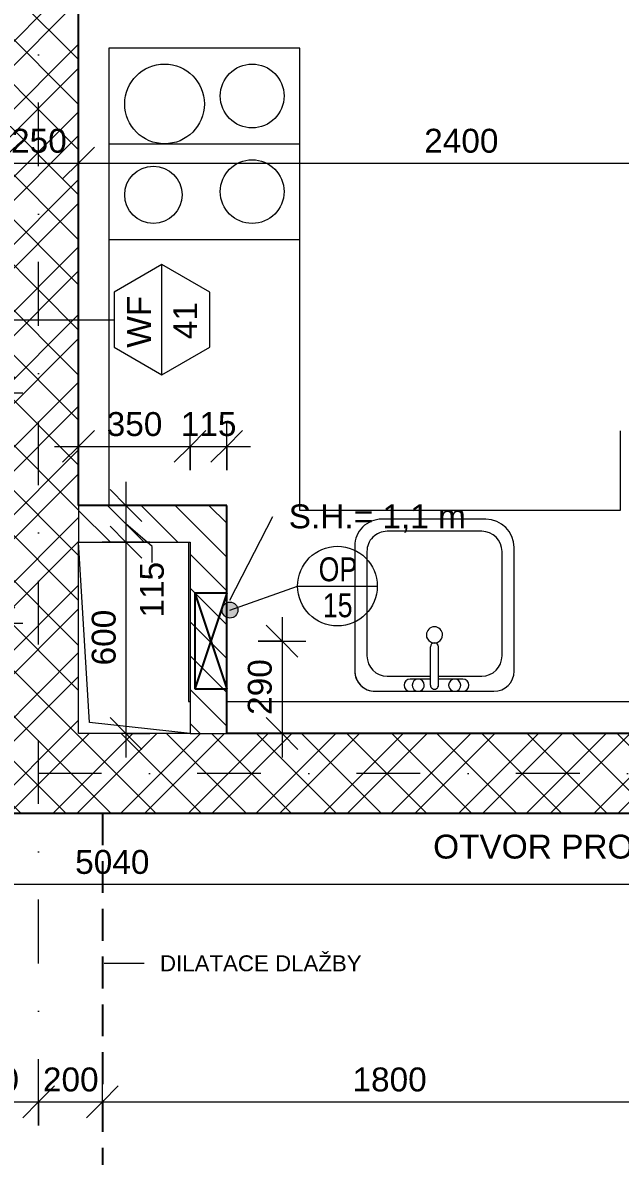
# Model space of a CAD drawing. Header units: millimetres. Extents: x -47720 to -5768, y -7799 to 13087.
# Drawn here: x -36885 to -35010, y -1803 to 1753 of the extents above; entities that cross this region are included whole.
import ezdxf

# ---------------------------------------------------------------- set-up
doc = ezdxf.new("R2010")
doc.units = ezdxf.units.MM
doc.linetypes.add('HA_Dash_3mm-S1mm', pattern=[150, 100, -50])
doc.linetypes.add('HA_DashDot_10mm-S3mm', pattern=[500, 200, -150, 0, -150])
for name, color, linetype, lineweight in [('A-____-____-DIMS', 9, 'Continuous', 5), ('A-____-____-DIMS-50', 9, 'Continuous', 5), ('A-____-____-IDEN', 9, 'Continuous', 9), ('A-DETL-____-HDLN', 9, 'HA_Dash_3mm-S1mm', 25), ('A-DETL-____-OTLN', 9, 'Continuous', 25), ('A-DETL-GENF-OTLN', 9, 'Continuous', 9), ('A-GENM-____-IDEN', 9, 'Continuous', 9), ('A-GENM-____-OTLN', 9, 'Continuous', 9), ('A-WALL-____-IDEN', 9, 'Continuous', 9), ('A-WALL-____-MCUT', 9, 'Continuous', 25), ('A-WALL-____-PATT', 9, 'Continuous', 25), ('G-____-____-TEXT', 9, 'Continuous', 5), ('I-WALL-____-MCUT', 9, 'Continuous', 25), ('P-SANR-FIXT-OTLN', 9, 'Continuous', 9), ('Q-CASE-____-OTLN', 9, 'Continuous', 9), ('Q-SPCQ-____-OTLN', 9, 'Continuous', 9), ('S-GRID-____-OTLN', 9, 'Continuous', 5)]:
    doc.layers.add(name, color=color, linetype=linetype, lineweight=lineweight)
doc.styles.add('Arial_1', font='arial.ttf', dxfattribs={"height": 75})
doc.styles.add('Arial_2', font='arial.ttf', dxfattribs={"width": 0.8, "height": 75})
doc.styles.add('Arial_3', font='arial.ttf', dxfattribs={"height": 50})
doc.dimstyles.new('Inner_Dimensions', dxfattribs={"dimscale": 304.8, "dimtxt": 76.519455, "dimasz": 0.328084, "dimexe": 0.246063, "dimexo": 0.0625, "dimgap": 0.032808, "dimtad": 1, "dimdec": 0, "dimzin": 0, "dimdsep": 46, "dimtxsty": 'Arial_1', "dimblk1": 'OBLIQUE', "dimblk2": 'OBLIQUE', "dimsah": 1, "dimcen": 0.09, "dimdle": 0.246063, "dimazin": 0, "dimtfac": 1, "dimtdec": 4, "dimtix": 1, "dimtmove": 0, "dimatfit": 3, "dimfxl": 0.246063, "dimfxlon": 1, "dimtvp": 1, "dimtolj": 1, "dimtzin": 0, "dimlwd": 9, "dimlwe": 9, "dimarcsym": 2})
doc.dimstyles.new('Inner_Dimensions_1', dxfattribs={"dimscale": 304.8, "dimtxt": 76.519455, "dimasz": 0.328084, "dimexe": 0.246063, "dimexo": 0.0625, "dimgap": 0.032808, "dimtad": 1, "dimdec": 0, "dimzin": 0, "dimdsep": 46, "dimtxsty": 'Arial_1', "dimblk1": 'OBLIQUE', "dimblk2": 'OBLIQUE', "dimsah": 1, "dimcen": 0.09, "dimdle": 0.246063, "dimazin": 0, "dimtfac": 1, "dimtdec": 4, "dimtix": 1, "dimtmove": 1, "dimatfit": 3, "dimfxl": 0.246063, "dimfxlon": 1, "dimtvp": 1, "dimtolj": 1, "dimtzin": 0, "dimlwd": 9, "dimlwe": 9, "dimarcsym": 2})
pattern_1 = [(45, (0, 0), (-106.066, 106.066), []), (45, (75, 0), (-106.066, 106.066), []), (315, (0, 0), (70.71068, 70.71068), [])]
pattern_2 = [(135, (0, 0), (-53.03301, -53.03301), [])]

# ---------------------------------------------------------------- blocks, each defined once
blk = doc.blocks.new('HA_GM_Shaft_Rectangle - Default-2056297-DPS_2NP-C')
at = {"layer": 'A-DETL-GENF-OTLN'}
for p, q in [((35, -35), (600, 0)), ((0, -350), (35, -35))]:
    blk.add_line(p, q, dxfattribs=at)
at = {"layer": 'A-GENM-____-OTLN'}
for p, q in [((0, -350), (0, 0)), ((0, 0), (600, 0)), ((600, 0), (600, -350)), ((600, -350), (0, -350))]:
    blk.add_line(p, q, dxfattribs=at)
blk = doc.blocks.new('Casework 4 - Casework 6-1427864-DPS_2NP-C')
at = {"layer": 'Q-CASE-____-OTLN'}
for p, q in [((-36614.9, 1073.2), (-36614.9, 238.2)), ((-36014.9, 223.2), (-36014.9, 1073.2)), ((-35009.9, 473.2), (-35009.9, 223.2)), ((-34409.9, -376.8), (-34409.9, 473.2)), ((-35009.9, 223.2), (-36014.9, 223.2)), ((-36364.9, 123.2), (-36364.9, -376.8)), ((-36364.9, -376.8), (-36359.9, -376.8)), ((-36244.9, -376.8), (-34409.9, -376.8))]:
    blk.add_line(p, q, dxfattribs=at)
blk = doc.blocks.new('Kuchyňská_linka_sporák_ADNS - 600x600x800-1423137-DPS_2NP-C')
at = {"layer": 'Q-SPCQ-____-OTLN'}
for p, q in [((600, 600), (0, 600)), ((0, 600), (0, 0)), ((600, 600), (0, 600)), ((0, 600), (0, 300)), ((600, 0), (600, 600)), ((600, 300), (600, 600)), ((0, 300), (600, 300)), ((0, 0), (600, 0))]:
    blk.add_line(p, q, dxfattribs=at)
for centre, radius in [((175, 425), 125), ((450, 450), 100), ((450, 150), 100), ((140, 140), 90)]:
    blk.add_circle(centre, radius, dxfattribs=at)
blk = doc.blocks.new('Skříňka se dřezem_ pravoúhlá - 500 x 440mm-1427235-DPS_2NP-C')
at = {"layer": 'P-SANR-FIXT-OTLN'}
for p, q in [((202.2, 180.1), (-170.8, 180.1)), ((202.2, 180.1), (-170.8, 180.1)), ((91.9, 180.1), (-73.2, 180.1)), ((3, 160.7), (3, 40.4)), ((28.4, 160.7), (28.4, 40.4)), ((-234.3, 116.6), (-234.3, -271)), ((-234.3, 116.6), (-234.3, -271)), ((3, 132.5), (-132.7, 132.5)), ((-73.2, 142), (3, 142)), ((28.4, 142), (91.9, 142)), ((164.1, 132.5), (28.4, 132.5)), ((265.7, -275.5), (265.7, 116.6)), ((265.7, -275.5), (265.7, 116.6)), ((-196.2, 69), (-196.2, -258.3)), ((227.6, -258.3), (227.6, 69)), ((-132.7, -321.8), (164.1, -321.8)), ((-145.4, -359.9), (181.3, -359.9)), ((-145.4, -359.9), (181.3, -359.9))]:
    blk.add_line(p, q, dxfattribs=at)
for centre, radius, start, end in [((-170.8, 116.6), 63.5, 90, 180), ((-170.8, 116.6), 63.5, 90, 180), ((-73.2, 161.1), 19, 90, 270), ((-47.8, 161.1), 19, 360, 180), ((66.5, 161.1), 19, 360, 180), ((91.9, 161.1), 19, 270, 90), ((202.2, 116.6), 63.5, 0, 90), ((202.2, 116.6), 63.5, 360, 90), ((-47.8, 161.1), 19, 180, 0), ((15.7, 160.7), 12.7, 360, 180), ((66.5, 161.1), 19, 180, 360), ((-132.7, 69), 63.5, 90, 180), ((164.1, 69), 63.5, 0, 90), ((15.7, 40.4), 12.7, 180, 0), ((15.7, 3.2), 25.4, 360, 180), ((15.7, 3.2), 25.4, 180, 0), ((-145.4, -271), 88.9, 180, 270), ((-145.4, -271), 88.9, 180, 270), ((-132.7, -258.3), 63.5, 180, 270), ((164.1, -258.3), 63.5, 270, 0), ((181.3, -275.5), 84.4, 270, 0), ((181.3, -275.5), 84.4, 270, 0)]:
    blk.add_arc(centre, radius, start, end, dxfattribs=at)
blk = doc.blocks.new('DIMBLOCK20-DPS_2NP-C')
at = {"layer": 'A-____-____-DIMS-50', "lineweight": 9}
for p, q in [((-36959.9, 1387.9), (-36959.9, 1237.9)), ((-36959.9, 1312.9), (-36959.9, 1387.9)), ((-36709.9, 1387.9), (-36709.9, 1237.9)), ((-36709.9, 1312.9), (-36709.9, 1387.9)), ((-36959.9, 1312.9), (-36909.9, 1362.9)), ((-36709.9, 1312.9), (-36659.9, 1362.9)), ((-36959.9, 1312.9), (-37009.9, 1262.9)), ((-36959.9, 1312.9), (-36709.9, 1312.9)), ((-36709.9, 1312.9), (-36759.9, 1262.9))]:
    blk.add_line(p, q, dxfattribs=at)
at = {"layer": 'A-____-____-DIMS-50', "color": 0, "lineweight": 9, "insert": (-36921.4, 1420.3), "char_height": 75, "width": 207.662, "attachment_point": 1, "line_spacing_factor": 0.941778, "style": 'Arial_1'}
blk.add_mtext('250', dxfattribs=at)
blk = doc.blocks.new('_Oblique')
at = {"color": 0, "linetype": 'ByBlock', "lineweight": -2}
blk.add_line((-0.5, -0.5), (0.5, 0.5), dxfattribs=at)
blk = doc.blocks.new('DIMBLOCK21-DPS_2NP-C')
at = {"layer": 'A-____-____-DIMS-50', "lineweight": 9}
for p, q in [((-36709.9, 1387.9), (-36709.9, 1237.9)), ((-36709.9, 1312.9), (-36709.9, 1387.9)), ((-34309.9, 1387.9), (-34309.9, 1237.9)), ((-34309.9, 1312.9), (-34309.9, 1387.9)), ((-36709.9, 1312.9), (-36659.9, 1362.9)), ((-34309.9, 1312.9), (-34259.9, 1362.9)), ((-36709.9, 1312.9), (-36759.9, 1262.9)), ((-36709.9, 1312.9), (-34309.9, 1312.9)), ((-34309.9, 1312.9), (-34359.9, 1262.9))]:
    blk.add_line(p, q, dxfattribs=at)
at = {"layer": 'A-____-____-DIMS-50', "color": 0, "lineweight": 9, "insert": (-35625.3, 1420.3), "char_height": 75, "width": 276.883, "attachment_point": 1, "line_spacing_factor": 0.941778, "style": 'Arial_1'}
blk.add_mtext('2400', dxfattribs=at)
blk = doc.blocks.new('DIMBLOCK118-DPS_2NP-C')
at = {"layer": 'A-____-____-DIMS-50', "lineweight": 9}
for p, q in [((-37134.9, -1707), (-37134.9, -1557)), ((-36834.9, -1707), (-36834.9, -1557)), ((-37134.9, -1632), (-37084.9, -1582)), ((-36834.9, -1632), (-36784.9, -1582)), ((-37134.9, -1632), (-37184.9, -1682)), ((-37134.9, -1632), (-36834.9, -1632)), ((-37134.9, -1632), (-37134.9, -1707)), ((-36834.9, -1632), (-36884.9, -1682)), ((-36834.9, -1632), (-36834.9, -1707))]:
    blk.add_line(p, q, dxfattribs=at)
at = {"layer": 'A-____-____-DIMS-50', "color": 0, "lineweight": 9, "insert": (-37071.4, -1524.6), "char_height": 75, "width": 207.662, "attachment_point": 1, "line_spacing_factor": 0.941778, "style": 'Arial_1'}
blk.add_mtext('300', dxfattribs=at)
blk = doc.blocks.new('DIMBLOCK119-DPS_2NP-C')
at = {"layer": 'A-____-____-DIMS-50', "lineweight": 9}
for p, q in [((-36834.9, -1707), (-36834.9, -1557)), ((-36634.9, -1707), (-36634.9, -1557)), ((-36834.9, -1632), (-36784.9, -1582)), ((-36634.9, -1632), (-36584.9, -1582)), ((-36834.9, -1632), (-36884.9, -1682)), ((-36834.9, -1632), (-36634.9, -1632)), ((-36834.9, -1632), (-36834.9, -1707)), ((-36634.9, -1632), (-36684.9, -1682)), ((-36634.9, -1632), (-36634.9, -1707))]:
    blk.add_line(p, q, dxfattribs=at)
at = {"layer": 'A-____-____-DIMS-50', "color": 0, "lineweight": 9, "insert": (-36821.4, -1524.6), "char_height": 75, "width": 207.662, "attachment_point": 1, "line_spacing_factor": 0.941778, "style": 'Arial_1'}
blk.add_mtext('200', dxfattribs=at)
blk = doc.blocks.new('DIMBLOCK120-DPS_2NP-C')
at = {"layer": 'A-____-____-DIMS-50', "lineweight": 9}
for p, q in [((-36634.9, -1707), (-36634.9, -1557)), ((-34834.9, -1707), (-34834.9, -1557)), ((-36634.9, -1632), (-36584.9, -1582)), ((-34834.9, -1632), (-34784.9, -1582)), ((-36634.9, -1632), (-36684.9, -1682)), ((-36634.9, -1632), (-34834.9, -1632)), ((-36634.9, -1632), (-36634.9, -1707)), ((-34834.9, -1632), (-34884.9, -1682)), ((-34834.9, -1632), (-34834.9, -1707))]:
    blk.add_line(p, q, dxfattribs=at)
at = {"layer": 'A-____-____-DIMS-50', "color": 0, "lineweight": 9, "insert": (-35850.3, -1524.6), "char_height": 75, "width": 276.883, "attachment_point": 1, "line_spacing_factor": 0.941778, "style": 'Arial_1'}
blk.add_mtext('1800', dxfattribs=at)
blk = doc.blocks.new('DIMBLOCK140-DPS_2NP-C')
at = {"layer": 'A-____-____-DIMS-50', "lineweight": 9}
for p, q in [((-37309.9, -55.8), (-37309.9, -205.8)), ((-37309.9, -130.8), (-37309.9, -55.8)), ((-36959.9, -55.8), (-36959.9, -205.8)), ((-36959.9, -130.8), (-36959.9, -55.8)), ((-37309.9, -130.8), (-37259.9, -80.8)), ((-36959.9, -130.8), (-36909.9, -80.8)), ((-37309.9, -130.8), (-37359.9, -180.8)), ((-37309.9, -130.8), (-36884.9, -130.8)), ((-36959.9, -130.8), (-37009.9, -180.8))]:
    blk.add_line(p, q, dxfattribs=at)
at = {"layer": 'A-____-____-DIMS-50', "color": 0, "lineweight": 9, "insert": (-37221.4, -23.5), "char_height": 75, "width": 207.662, "attachment_point": 1, "line_spacing_factor": 0.941778, "style": 'Arial_1'}
blk.add_mtext('350', dxfattribs=at)
blk = doc.blocks.new('DIMBLOCK141-DPS_2NP-C')
at = {"layer": 'A-____-____-DIMS-50', "lineweight": 9}
for p, q in [((-36709.9, 499.1), (-36709.9, 349.1)), ((-36709.9, 424.1), (-36709.9, 499.1)), ((-36359.9, 349.1), (-36359.9, 499.1)), ((-36709.9, 424.1), (-36659.9, 474.1)), ((-36359.9, 424.1), (-36309.9, 474.1)), ((-36784.9, 424.1), (-36359.9, 424.1)), ((-36709.9, 424.1), (-36759.9, 374.1)), ((-36359.9, 424.1), (-36409.9, 374.1)), ((-36359.9, 424.1), (-36359.9, 349.1))]:
    blk.add_line(p, q, dxfattribs=at)
at = {"layer": 'A-____-____-DIMS-50', "color": 0, "lineweight": 9, "insert": (-36621.4, 531.5), "char_height": 75, "width": 207.662, "attachment_point": 1, "line_spacing_factor": 0.941778, "style": 'Arial_1'}
blk.add_mtext('350', dxfattribs=at)
blk = doc.blocks.new('DIMBLOCK142-DPS_2NP-C')
at = {"layer": 'A-____-____-DIMS-50', "lineweight": 9}
for p, q in [((-36359.9, 349.1), (-36359.9, 499.1)), ((-36244.9, 349.1), (-36244.9, 499.1)), ((-36359.9, 424.1), (-36309.9, 474.1)), ((-36244.9, 424.1), (-36194.9, 474.1)), ((-36359.9, 424.1), (-36409.9, 374.1)), ((-36359.9, 424.1), (-36169.9, 424.1)), ((-36359.9, 424.1), (-36359.9, 349.1)), ((-36244.9, 424.1), (-36294.9, 374.1)), ((-36244.9, 424.1), (-36244.9, 349.1))]:
    blk.add_line(p, q, dxfattribs=at)
at = {"layer": 'A-____-____-DIMS-50', "color": 0, "lineweight": 9, "insert": (-36388.9, 531.5), "char_height": 75, "width": 207.662, "attachment_point": 1, "line_spacing_factor": 0.941778, "style": 'Arial_1'}
blk.add_mtext('115', dxfattribs=at)
blk = doc.blocks.new('DIMBLOCK143-DPS_2NP-C')
at = {"layer": 'A-____-____-DIMS-50', "lineweight": 9}
for p, q in [((-36560.9, 238.2), (-36610.9, 288.2)), ((-36560.9, 313.2), (-36560.9, 123.2)), ((-36485.9, 238.2), (-36635.9, 238.2)), ((-36560.9, 238.2), (-36510.9, 188.2)), ((-36560.9, 238.2), (-36485.9, 238.2)), ((-36478.7, 109.8), (-36560.9, 180.7)), ((-36560.9, 123.2), (-36610.9, 173.2)), ((-36485.9, 123.2), (-36635.9, 123.2)), ((-36560.9, 123.2), (-36510.9, 73.2)), ((-36560.9, 123.2), (-36485.9, 123.2)), ((-36478.7, 59.8), (-36478.7, 109.8))]:
    blk.add_line(p, q, dxfattribs=at)
at = {"layer": 'A-____-____-DIMS-50', "color": 0, "lineweight": 9, "insert": (-36517.2, -113.2), "char_height": 75, "width": 207.662, "attachment_point": 1, "rotation": 90, "line_spacing_factor": 0.941778, "style": 'Arial_1'}
blk.add_mtext('115', dxfattribs=at)
blk = doc.blocks.new('DIMBLOCK144-DPS_2NP-C')
at = {"layer": 'A-____-____-DIMS-50', "lineweight": 9}
for p, q in [((-36560.9, 123.2), (-36610.9, 173.2)), ((-36485.9, 123.2), (-36635.9, 123.2)), ((-36560.9, 123.2), (-36560.9, -551.8)), ((-36560.9, 123.2), (-36510.9, 73.2)), ((-36560.9, 123.2), (-36485.9, 123.2)), ((-36560.9, -476.8), (-36610.9, -426.8)), ((-36485.9, -476.8), (-36635.9, -476.8)), ((-36560.9, -476.8), (-36510.9, -526.8)), ((-36560.9, -476.8), (-36485.9, -476.8))]:
    blk.add_line(p, q, dxfattribs=at)
at = {"layer": 'A-____-____-DIMS-50', "color": 0, "lineweight": 9, "insert": (-36668.3, -263.3), "char_height": 75, "width": 207.662, "attachment_point": 1, "rotation": 90, "line_spacing_factor": 0.941778, "style": 'Arial_1'}
blk.add_mtext('600', dxfattribs=at)
blk = doc.blocks.new('DIMBLOCK150-DPS_2NP-C')
at = {"layer": 'A-____-____-DIMS-50', "lineweight": 9}
for p, q in [((-39124.9, -874.6), (-39124.9, -1024.6)), ((-39124.9, -949.6), (-39124.9, -874.6)), ((-34084.9, -874.6), (-34084.9, -1024.6)), ((-34084.9, -949.6), (-34084.9, -874.6)), ((-39124.9, -949.6), (-39074.9, -899.6)), ((-34084.9, -949.6), (-34034.9, -899.6)), ((-39124.9, -949.6), (-39174.9, -999.6)), ((-39124.9, -949.6), (-34084.9, -949.6)), ((-34084.9, -949.6), (-34134.9, -999.6))]:
    blk.add_line(p, q, dxfattribs=at)
at = {"layer": 'A-____-____-DIMS-50', "color": 0, "lineweight": 9, "insert": (-36720.3, -842.2), "char_height": 75, "width": 276.883, "attachment_point": 1, "line_spacing_factor": 0.941778, "style": 'Arial_1'}
blk.add_mtext('5040', dxfattribs=at)
blk = doc.blocks.new('HA_TAG_GM_Products - Generic-588599-DPS_2NP-C')
at = {"layer": 'A-GENM-____-IDEN'}
blk.add_line((-2.5, 0), (2.5, 0), dxfattribs=at)
blk.add_circle((0, 0), 2.5, dxfattribs=at)
blk = doc.blocks.new('DIMBLOCK229-DPS_2NP-C')
at = {"layer": 'A-____-____-DIMS-50', "lineweight": 9}
for p, q in [((-37209.9, 516.8), (-37209.9, 666.8)), ((-37209.9, 591.8), (-37159.9, 641.8)), ((-36959.9, 666.8), (-36959.9, 516.8)), ((-36959.9, 591.8), (-36959.9, 666.8)), ((-36959.9, 591.8), (-36909.9, 641.8)), ((-37284.9, 591.8), (-36884.9, 591.8)), ((-37209.9, 591.8), (-37259.9, 541.8)), ((-37209.9, 591.8), (-37209.9, 516.8)), ((-36959.9, 591.8), (-37009.9, 541.8))]:
    blk.add_line(p, q, dxfattribs=at)
at = {"layer": 'A-____-____-DIMS-50', "color": 0, "lineweight": 9, "insert": (-37171.4, 699.2), "char_height": 75, "width": 207.662, "attachment_point": 1, "line_spacing_factor": 0.941778, "style": 'Arial_1'}
blk.add_mtext('250', dxfattribs=at)
blk = doc.blocks.new('DIMBLOCK230-DPS_2NP-C')
at = {"layer": 'A-____-____-DIMS-50', "lineweight": 9}
for p, q in [((-36071.2, -186.9), (-36121.2, -136.9)), ((-36071.2, -111.9), (-36071.2, -551.8)), ((-36146.2, -186.9), (-35996.2, -186.9)), ((-36071.2, -186.9), (-36146.2, -186.9)), ((-36071.2, -186.9), (-36021.2, -236.9)), ((-36071.2, -476.8), (-36121.2, -426.8)), ((-35996.2, -476.8), (-36146.2, -476.8)), ((-36071.2, -476.8), (-36021.2, -526.8)), ((-36071.2, -476.8), (-35996.2, -476.8))]:
    blk.add_line(p, q, dxfattribs=at)
at = {"layer": 'A-____-____-DIMS-50', "color": 0, "lineweight": 9, "insert": (-36178.6, -418.4), "char_height": 75, "width": 207.662, "attachment_point": 1, "rotation": 90, "line_spacing_factor": 0.941778, "style": 'Arial_1'}
blk.add_mtext('290', dxfattribs=at)
blk = doc.blocks.new('HA_TAG_WA_Partitions - Group _ Type Mark-556634-DPS_2NP-C')
at = {"layer": 'A-WALL-____-IDEN'}
for p, q in [((-1.732, 3), (-3.464, 0)), ((1.732, 3), (-1.732, 3)), ((3.464, 0), (1.732, 3)), ((-3.464, 0), (3.464, 0)), ((-3.464, 0), (-1.732, -3)), ((1.732, -3), (3.464, 0)), ((-1.732, -3), (1.732, -3))]:
    blk.add_line(p, q, dxfattribs=at)

msp = doc.modelspace()

# ---------------------------------------------------------------- hatches: boundary and pattern name
at = {"layer": 'A-GENM-____-IDEN'}
h = msp.add_hatch(color=256, dxfattribs=at)
edge = h.paths.add_edge_path()
edge.add_arc((-36234.5, -89.6), 25, 0, 360)
at = {"layer": 'A-WALL-____-PATT', "lineweight": 5}
h = msp.add_hatch(dxfattribs=at)
h.set_pattern_fill('FP_2', color=256, style=0, pattern_type=2)
h.set_pattern_definition(pattern_1)
h.paths.add_polyline_path([(-36709.9, -476.8), (-36709.9, 6148.2), (-36959.9, 6148.2), (-36959.9, -476.8)])
h = msp.add_hatch(dxfattribs=at)
h.set_pattern_fill('FP_3', color=256, style=0, pattern_type=2)
h.set_pattern_definition(pattern_2)
h.paths.add_polyline_path([(-36359.9, 123.2), (-36359.9, 238.2), (-36709.9, 238.2), (-36709.9, 123.2), (-36465.6, 123.2)])
h = msp.add_hatch(dxfattribs=at)
h.set_pattern_fill('FP_3', color=256, style=0, pattern_type=2)
h.set_pattern_definition(pattern_2)
h.paths.add_polyline_path([(-36244.9, -476.8), (-36244.9, 238.2), (-36359.9, 238.2), (-36359.9, -476.8)])
h = msp.add_hatch(dxfattribs=at)
h.set_pattern_fill('FP_2', color=256, style=0, pattern_type=2)
h.set_pattern_definition(pattern_1)
h.paths.add_polyline_path([(-28609.9, -726.8), (-28609.9, -476.8), (-33084.9, -476.8), (-33084.9, -726.8), (-28830.6, -726.8)])
h.paths.add_polyline_path([(-34084.9, -726.8), (-34084.9, -476.8), (-39124.9, -476.8), (-39124.9, -726.8), (-35617.3, -726.8)])
h.paths.add_polyline_path([(-40224.9, -726.8), (-40124.9, -726.8), (-40124.9, -476.8), (-40224.9, -476.8)])

# ---------------------------------------------------------------- linework, layer by layer
at = {"layer": 'A-DETL-____-HDLN'}
msp.add_line((-36634.9, -726.8), (-36634.9, -2226.8), dxfattribs=at)
at = {"layer": 'A-DETL-____-OTLN'}
for p, q in [((-36344.9, -36.9), (-36344.9, -336.9)), ((-36244.9, -36.9), (-36344.9, -36.9)), ((-36344.9, -36.9), (-36244.9, -336.9)), ((-36244.9, -36.9), (-36344.9, -336.9)), ((-36244.9, -336.9), (-36244.9, -36.9)), ((-36344.9, -336.9), (-36244.9, -336.9))]:
    msp.add_line(p, q, dxfattribs=at)
at = {"layer": 'A-GENM-____-IDEN'}
msp.add_line((-36234.5, -89.6), (-36022.4, -14.3), dxfattribs=at)
msp.add_circle((-36234.5, -89.6), 25, dxfattribs=at)
at = {"layer": 'A-WALL-____-IDEN'}
msp.add_line((-37055.3, 821.4), (-36598.2, 821.4), dxfattribs=at)
at = {"layer": 'A-WALL-____-MCUT', "lineweight": 9}
for p, q in [((-36709.9, 238.2), (-36709.9, 123.3)), ((-36359.9, -476.8), (-36244.9, -476.8))]:
    msp.add_line(p, q, dxfattribs=at)
at = {"layer": 'G-____-____-TEXT', "color": 250, "lineweight": 9}
for p, q in [((-36235.4, -58.3), (-36100.3, 204.4)), ((-36628.8, -1197.7), (-36504.2, -1197.7))]:
    msp.add_line(p, q, dxfattribs=at)
at = {"layer": 'I-WALL-____-MCUT'}
for p, q in [((-36709.9, 238.2), (-36709.9, 6148.2)), ((-36244.9, 238.2), (-36709.9, 238.2)), ((-36244.9, -476.8), (-36244.9, 238.2)), ((-34309.9, -476.8), (-36244.9, -476.8)), ((-39124.9, -726.8), (-34085, -726.8))]:
    msp.add_line(p, q, dxfattribs=at)
at = {"layer": 'S-GRID-____-OTLN', "linetype": 'HA_DashDot_10mm-S3mm', "lineweight": 9}
for p, q in [((-36834.9, -6198.9), (-36834.9, 11487.4)), ((-22634.8, -601.8), (-46120.1, -601.8))]:
    msp.add_line(p, q, dxfattribs=at)

# ---------------------------------------------------------------- block references
at = {"layer": 'A-GENM-____-IDEN', "xscale": 49.99999999999998, "yscale": 49.99999999999998, "zscale": 49.99999999999998}
msp.add_blockref('HA_TAG_GM_Products - Generic-588599-DPS_2NP-C', (-35897.4, -14.3), dxfattribs=at)
at = {"layer": 'A-GENM-____-OTLN', "lineweight": 5, "rotation": 89.9999999999996}
msp.add_blockref('HA_GM_Shaft_Rectangle - Default-2056297-DPS_2NP-C', (-36709.9, -476.8), dxfattribs=at)
at = {"layer": 'A-WALL-____-IDEN', "xscale": 49.99999999999998, "yscale": 49.99999999999998, "zscale": 49.99999999999998, "rotation": 89.99999999999973}
msp.add_blockref('HA_TAG_WA_Partitions - Group _ Type Mark-556634-DPS_2NP-C', (-36448.2, 821.4), dxfattribs=at)
at = {"layer": 'P-SANR-FIXT-OTLN', "rotation": 180}
msp.add_blockref('Skříňka se dřezem_ pravoúhlá - 500 x 440mm-1427235-DPS_2NP-C', (-35577.3, -164.3), dxfattribs=at)
at = {"layer": 'Q-CASE-____-OTLN'}
msp.add_blockref('Casework 4 - Casework 6-1427864-DPS_2NP-C', (0, 0), dxfattribs=at)
at = {"layer": 'Q-SPCQ-____-OTLN'}
msp.add_blockref('Kuchyňská_linka_sporák_ADNS - 600x600x800-1423137-DPS_2NP-C', (-36614.9, 1073.2), dxfattribs=at)

# ---------------------------------------------------------------- texts
at = {"layer": 'A-____-____-IDEN', "lineweight": 5, "insert": (-35597.2, -794.1), "char_height": 75, "width": 1334.81, "attachment_point": 1, "style": 'Arial_1'}
msp.add_mtext('OTVOR PRO ROZVAD', dxfattribs=at)
at = {"layer": 'A-GENM-____-IDEN', "lineweight": 5, "char_height": 75, "attachment_point": 1, "style": 'Arial_2'}
for s, insert, width in [('OP', (-35956.4, 75.8), 147.51), ('15', (-35943.2, -37), 115.443)]:
    msp.add_mtext(s, dxfattribs=dict(at, insert=insert, width=width))
at = {"layer": 'A-WALL-____-IDEN', "lineweight": 5, "char_height": 75, "attachment_point": 1, "rotation": 90, "style": 'Arial_1'}
for s, insert, width in [('WF', (-36557.1, 733.5), 208.439), ('41', (-36412.6, 760), 144.304)]:
    msp.add_mtext(s, dxfattribs=dict(at, insert=insert, width=width))
at = {"layer": 'G-____-____-TEXT', "color": 7, "lineweight": 9, "attachment_point": 1}
for s, insert, char_height, width, style in [('S.H.= 1,1 m', (-36050.3, 241.9), 75, 685.443, 'Arial_1'), ('DILATACE DLAŽBY', (-36454.2, -1172.7), 50, 749.578, 'Arial_3')]:
    msp.add_mtext(s, dxfattribs=dict(at, insert=insert, char_height=char_height, width=width, style=style))

# ---------------------------------------------------------------- dimensions: what is measured, and where the dimension line sits
at = {"layer": 'A-____-____-DIMS', "lineweight": 9}
for base, p1, p2, override, picture, middle in [((-36709.9, 1312.9), (-36959.9, 1387.9), (-36709.9, 1387.9), {"dimpost": '<>', "dimfxl": 250}, 'DIMBLOCK20-DPS_2NP-C', (-36834.9, 1361.2)), ((-34309.9, 1312.9), (-36709.9, 1387.9), (-34309.9, 1387.9), {"dimpost": '<>', "dimfxl": 2400}, 'DIMBLOCK21-DPS_2NP-C', (-35509.9, 1361.2)), ((-36959.9, 591.8), (-37209.9, 516.8), (-36959.9, 666.8), {"dimpost": '<>', "dimfxl": 291.547595}, 'DIMBLOCK229-DPS_2NP-C', (-37084.9, 640.1)), ((-36359.9, 424.1), (-36709.9, 499.1), (-36359.9, 349.1), {"dimpost": '<>', "dimfxl": 380.788655}, 'DIMBLOCK141-DPS_2NP-C', (-36534.9, 472.4)), ((-36244.9, 424.1), (-36359.9, 349.1), (-36244.9, 349.1), {"dimpost": '<>', "dimfxl": 115}, 'DIMBLOCK142-DPS_2NP-C', (-36302.4, 472.4)), ((-36959.9, -130.8), (-37309.9, -55.8), (-36959.9, -55.8), {"dimpost": '<>', "dimfxl": 350}, 'DIMBLOCK140-DPS_2NP-C', (-37134.9, -82.5)), ((-34084.9, -949.6), (-39124.9, -874.6), (-34084.9, -874.6), {"dimpost": '<>', "dimfxl": 5040}, 'DIMBLOCK150-DPS_2NP-C', (-36604.9, -901.3)), ((-36834.9, -1632), (-37134.9, -1707), (-36834.9, -1707), {"dimpost": '<>', "dimfxl": 300}, 'DIMBLOCK118-DPS_2NP-C', (-36984.9, -1583.7)), ((-36634.9, -1632), (-36834.9, -1707), (-36634.9, -1707), {"dimpost": '<>', "dimfxl": 200}, 'DIMBLOCK119-DPS_2NP-C', (-36734.9, -1583.7)), ((-34834.9, -1632), (-36634.9, -1707), (-34834.9, -1707), {"dimpost": '<>', "dimfxl": 1800}, 'DIMBLOCK120-DPS_2NP-C', (-35734.9, -1583.7))]:
    dim = msp.add_linear_dim(base=base, p1=p1, p2=p2, dimstyle='Inner_Dimensions', override=override, dxfattribs=at)
    dim.commit()
    dim.dimension.update_dxf_attribs({"geometry": picture, "text_midpoint": middle})
dim = msp.add_linear_dim(base=(-36560.9, 123.2), p1=(-36485.9, 238.2), p2=(-36485.9, 123.2), angle=90, dimstyle='Inner_Dimensions_1', override={"dimpost": '<>', "dimfxl": 115}, dxfattribs=at)
dim.commit()
dim.dimension.update_dxf_attribs({"geometry": 'DIMBLOCK143-DPS_2NP-C', "text_midpoint": (-36467.2, -9.4), "dimtype": 160, "text_rotation": 90})
for base, p1, p2, override, picture, middle in [((-36560.9, -476.8), (-36485.9, 123.2), (-36485.9, -476.8), {"dimpost": '<>', "dimfxl": 600}, 'DIMBLOCK144-DPS_2NP-C', (-36609.2, -176.8)), ((-36071.2, -476.8), (-36146.2, -186.9), (-35996.2, -476.8), {"dimpost": '<>', "dimfxl": 326.399796}, 'DIMBLOCK230-DPS_2NP-C', (-36119.5, -331.8))]:
    dim = msp.add_linear_dim(base=base, p1=p1, p2=p2, angle=90, dimstyle='Inner_Dimensions', override=override, dxfattribs=at)
    dim.commit()
    dim.dimension.update_dxf_attribs({"geometry": picture, "text_midpoint": middle})

doc.saveas('drawing.dxf')
